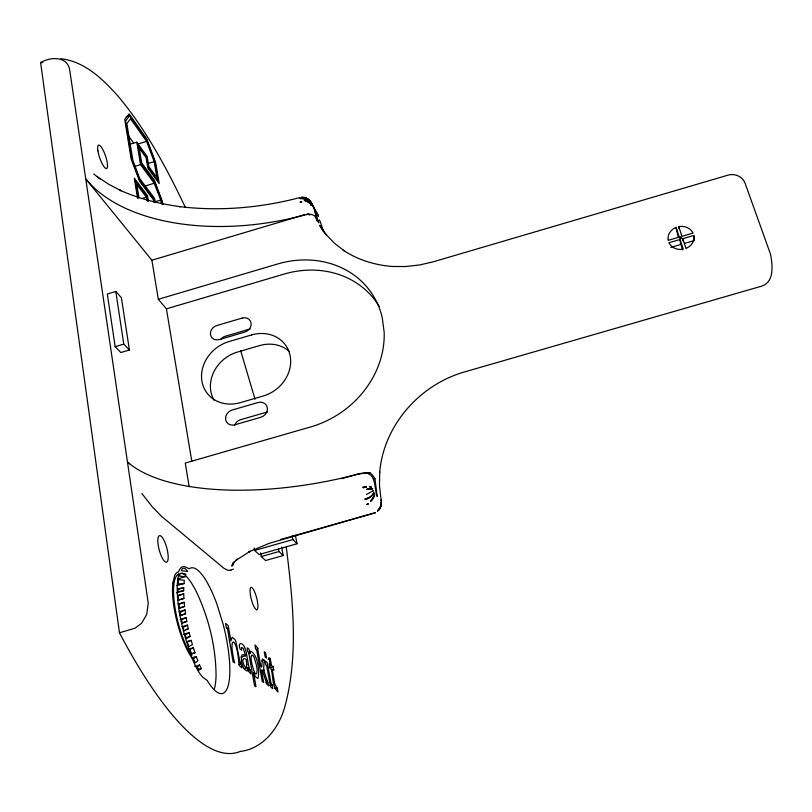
<?xml version="1.0" encoding="UTF-8"?>
<svg xmlns="http://www.w3.org/2000/svg" width="812" height="812" viewBox="0 0 812 812"><rect width="100%" height="100%" fill="white"/><g stroke="black" fill="none" stroke-linecap="round" stroke-linejoin="round"><path stroke-width="1.22" d="M248.624 652.472L247.731 651.711L247.071 647.935C250.532 647.874 249.629 657.131 250.685 651.173C257.79 654.472 259.901 671.341 257.932 678.527L255.394 676.711L253.567 672.823L256.013 686.739L254.542 685.775L248.756 652.807M263.616 670.144L264.133 660.186L262.438 658.958L261.697 667.017L260.855 666.449L257.465 647.712L254.968 644.982L255.618 648.676L256.805 650.544L262.256 681.522L263.677 682.486L261.505 670.164L262.926 671.828L266.722 683.978L268.813 685.947L263.616 669.636L263.849 670.651M301.242 198.24L306.743 199.133L310.692 202.878L307.951 199.925L305.434 198.676L299.851 198.493L305.444 198.595L309.94 201.802M245.6 655.791L243.955 654.787L241.935 654.908C240.646 660.034 241.885 668.56 246.909 671.037L247.761 668.012L248.137 670.032A2.426 0.609 76.3 0 0 248.411 671.138L250.979 673.93L250.319 670.103L249.132 668.479L246.3 652.726A9.856 2.466 76.1 0 0 245.062 648.534C243.417 642.363 237.002 641.318 240.139 649.164L241.661 650.239L241.448 647.448L243.265 648.311L245.6 655.791L240.809 657.121M183.674 590.73L178.041 591.664L178.031 588.781L183.735 587.756L183.674 590.73L176.448 592.78M183.999 583.564L184.375 580.357L178.721 579.524L178.214 583.99L183.999 583.564L176.803 585.604M374.454 495.29L374.586 493.929C374.941 498.081 365.704 507.094 374.007 496.457C375.57 493.341 371.987 501.024 370.455 501.166M232.892 563.406L232.648 565.68L233.227 562.817M381.102 505.703L379.793 508.586L377.458 511.022L380.574 507.246L381.285 502.415L381.346 504.039M379.783 508.667L377.478 510.921M379.397 509.327L380.808 506.18L381.072 502.75L380.239 507.815L378.311 510.657L381.112 505.632M680.02 237.875C683.044 235.186 681.095 241.367 679.512 237.226L680.415 237.216M381.132 504.161L381.315 501.491M185.146 576.743L185.836 574.064L180.396 573.292L179.432 576.104L185.146 576.743L177.99 578.773M373.703 493.483L373.977 492.458L372.444 495.361L369.196 497.959L364.781 499.289L370.353 496.934L373.652 493.351L371.52 496.274L366.425 499.319M319.441 219.971L319.157 220.691M257.648 648.382L257.465 647.712M682.425 249.903L680.923 243.59M380.199 507.815L381.092 504.475M369.399 472.878L367.734 473.355C370.262 470.879 373.926 476.979 374.931 478.684L377.204 496.457C374.261 489.423 376.413 476.715 367.734 473.355A10.038 3.634 -12.5 0 0 358.64 473.964L353.849 475.213A206.329 84.255 -11.8 0 1 127.809 462.251L129.575 463.784M670.753 247.406L680.639 244.524L681.055 243.681M232.76 564.035L231.714 566.055L234.303 561.853L232.942 563.569L237.398 559.113L235.835 560.432L250.147 551.246L248.746 551.957L269.29 543.309L375.54 512.666L280.516 539.533M369.267 472.838L367.734 473.355L368.151 472.655M230.811 570.156L227.908 570.298L224.041 568.359L161.405 516.219L152.159 506.668L141.877 493.483M372.941 491.23L373.358 490.641L366.506 494.488M162.045 203.812L161.415 200.097L154.371 181.411L141.034 163.253L138.101 145.561L146.637 157.386L148.393 167.769L158.157 181.046L154.808 161.405L146.779 139.989L129.666 115.832L125.576 120.968L131.909 159.69L139.948 180.853L154.138 199.752L154.534 202.086M367.734 473.355L368.293 472.685M310.062 214.246L309.149 214.815L311.361 214.409L314.579 215.769L318.862 222.924L314.254 208.633L311.453 203.152M199.579 665.008L197.235 666.926L199.072 670.103L201.203 668.57L199.579 665.008L194.697 666.378M196.301 656.532L193.459 658.654L195.266 662.846L197.925 660.714L196.301 656.532L191.784 657.791M309.869 214.226L303.861 214.957L151.885 260.216L86.001 179.168A188.861 107.894 -10.3 0 0 298.674 216.499L303.099 215.342A9.287 4.75 -11.5 0 1 304.642 215.007M190.15 636.415L186.283 638.719L185.166 634.913L189.216 632.67L190.15 636.415L186.76 637.369M304.287 197.397L308.154 199.173L310.834 202.482L306.966 198.382L301.465 197.255L304.317 197.387M308.661 214.206L306.804 214.338M185.034 609.974L180.122 612.502L180.68 615.669L185.572 613.75L185.034 609.974L178.955 611.69M188.323 628.813L184.07 630.904L183.157 627.27L187.542 625.118A8.496 2.375 76 0 0 188.323 628.813L186.07 629.442M193.388 647.824L189.906 649.468L191.693 654.066L194.981 652.746L193.388 647.824L188.861 649.082M186.202 617.658L181.472 619.759L182.243 623.372L186.801 621.353L186.202 617.658L180.102 619.373M360.193 473.406L358.64 473.964L368.009 472.645M676.041 227.431L675.259 227.776A13.043 11.52 -8.7 0 0 668.073 239.591L668.195 240.332L679.248 237.104L676.041 227.431L678.264 237.337M191.196 640.363L187.318 642.018L188.851 646.555L192.403 644.596L191.196 640.363L186.679 641.622M230.973 570.125L233.45 569.08M366.699 489.595L372.809 488.672L366.638 489.321L372.251 488.773M184.192 602.311L178.965 604.331L179.472 608.289L184.608 606.442L184.192 602.311L178.132 604.016M370.221 473.132L368.76 473.65L370.333 473.173M183.908 598.434L178.518 600.098L178.193 595.511L183.715 593.917L183.908 598.434L177.858 600.139M40.6 62.524C50.598 56.688 68.137 55.795 69.842 70.959L148.281 603.286L146.698 614.481L141.542 623.332L135.015 628.204L119.476 632.781L40.6 62.524A359.198 97.765 73.5 0 1 42.843 62.565M126.104 116.918L129.666 115.832M129.676 144.333L136.802 142.181L147.185 156.574L148.89 166.683L156.939 177.747L154.189 161.639L146.596 141.4L130.549 118.785L126.834 123.515L132.894 160.532L139.776 178.66L154.615 198.463L155.214 202.046M137.35 144.201L146.596 141.4M134.548 166.46L140.527 164.653L154.219 183.248L160.746 200.056L161.375 203.792M148.434 163.374L154.189 161.639M143.683 186.425L154.219 183.248M141.562 198.615L146.383 197.164L146.962 200.655M154.909 201.802L160.746 200.056M115.791 291.478L107.316 293.995L115.162 346.653L120.866 352.53L129.412 350.013L121.404 297.73L115.791 291.478L123.779 344.115L129.412 350.013M151.885 260.216L158.32 299.293L277.501 264.022A93.177 81.738 -33.8 0 1 382.229 317.573L384.157 332.118A93.177 81.738 -33.8 0 1 310.651 426.929L185.258 463.063L189.166 486.764M158.32 299.293L166.409 308.844L284.068 274.091A91.908 80.906 -33.9 0 1 379.184 306.428M115.162 346.653L123.779 344.115M250.258 328.931L225.34 336.239A7.947 6.872 -36.2 0 0 220.834 339.264M680.03 239.489L668.976 242.717L669.321 243.397A13.043 11.52 -8.7 0 0 682.415 249.375L683.268 249.233L680.03 239.489L680.639 244.524M682.75 238.698L693.824 235.47L693.945 236.211A13.043 11.52 -8.7 0 1 686.769 248.107L685.988 248.442L682.75 238.698L683.044 241.215M684.445 243.407L694.341 240.525M341.7 478.674L359.462 473.609M373.418 479.11L374.931 478.684M254.592 550.445L292.888 539.584L297.03 543.776L259.048 554.525L254.592 550.445L254.146 547.988M261.251 556.545L278.963 551.531L283.165 555.55L265.595 560.524L261.251 556.545L260.591 552.901M178.924 589.116L183.735 587.756M177.676 595.622L183.715 593.917M178.528 608.158L184.608 606.442M179.482 615.466L185.572 613.75M181.908 622.723L186.801 621.353M181.898 626.702L187.542 625.118M183.573 634.253L189.216 632.67M244.148 668.763L247.741 667.758M191.591 653.69L194.981 652.746M198.757 669.25L201.203 668.57M238.819 664.612L241.245 663.942L241.915 667.819L239.489 665.688A2.203 0.558 76.2 0 1 239.195 664.906L238.779 663.049C237.074 636.141 227.39 633.908 234.658 662.937L233.064 661.861L227.533 629.107L226.274 627.3L225.614 623.433L227.908 625.362A2.395 0.619 75.9 0 1 228.284 626.184L230.902 640.912L232.1 637.268L234.912 639.501A6.689 1.705 76 0 1 236.008 641.937L240.088 662.531L241.245 663.942M261.84 660.826L264.133 660.186M267.99 659.212L270.254 658.583L271.482 665.454L273.268 666.743L273.918 670.347L272.132 669.078L274.243 680.862C274.111 685.247 278.08 687.805 277.917 691.997C271.502 686.262 273.593 675.381 270.772 668.103L269.787 667.403L269.137 663.78L270.152 664.5L268.924 657.618L270.254 658.583M247.924 670.773L250.319 670.103M269.219 666.084L271.482 665.454M268.752 667.992L273.268 666.743M261.19 670.539L263.555 670.032M265.839 682.882L268.153 682.242M269.878 685.602L272.172 684.973L272.832 688.647L271.096 687.419L270.294 685.643L266.762 666.084L265.646 664.46L264.996 660.806L267.006 662.501A2.304 0.548 76.1 0 1 267.239 662.988L271.117 683.602L272.172 684.973M274.913 688.515L277.186 687.886M300.105 197.509C260.855 207.882 219.676 211.496 179.31 206.583L180.305 206.684C159.487 203.893 138.903 198.757 119.719 190.099L121.211 190.769L108.625 184.212L96.912 176.417M678.741 226.649L679.583 226.507A13.043 11.52 -8.7 0 1 692.666 232.405L693.022 233.085L681.958 236.312L678.741 226.649L678.984 228.679M306.997 214.317L308.469 214.206M304.256 200.493L308.073 201.467L310.752 203.832C303.089 198.778 302.693 199.072 310.042 203.03M680.283 237.327L679.512 237.226L680.04 237.723M60.839 58.738C84.884 61.397 103.368 79.596 118.613 96.821C146.292 130.062 166.896 168.51 185.359 207.436M306.286 198.209L304.906 197.793M680.182 237.449L679.512 237.226L680.101 237.581M305.657 197.793L310.093 201.254M307.494 198.707L309.676 200.432M93.796 173.981L99.917 178.995M227.055 627.889L227.533 629.107M310.874 202.066L317.309 213.515M146.383 197.164L136.822 184.547L139.014 197.935M127.616 134.67L133.554 142.851M257.556 647.996L257.749 648.869M323.247 231.481L319.705 225.279L326.495 234.983L325.967 234.333L334.25 243.062L343.912 250.624L343.253 250.238C357.838 259.85 374.9 265.128 392.267 266.468L405.675 266.539L419.652 264.956L433.496 261.738L728.019 175.148C734.687 173.057 742.655 176.58 745.091 183.238L770.517 254.207C772.516 264.996 774.739 282.109 761.341 286.25L464.738 371.876C419.804 384.543 383.619 425.315 379.691 472.31L379.742 471.792L379.458 485.414L381.031 499.268M323.704 231.45L324.78 233.531M311.392 203.03L314.254 208.633L316.934 220.894M266.833 680.365L267.371 681.633M248.573 652.381L248.807 652.949M256.328 649.204L256.754 650.321M239.966 661.983L240.484 663.404M249.071 668.185L249.578 669.585M250.187 653.284L250.167 653.569M319.837 220.62L323.562 231.41M248.523 652.31L248.959 653.63M250.218 653L249.873 651.955L250.167 653.467M240.606 350.479L255.029 399.25M247.751 668.256L248.056 669.585M295.385 535.25L297.03 543.776M292.178 535.91L292.888 539.584M281.581 547.126L283.165 555.55M278.506 549.105L278.963 551.531M162.816 204.624L162.187 200.97L154.361 180.173L141.633 162.816L139.156 147.936L146.069 157.498L147.835 167.993L159.223 183.583L155.62 162.542L146.657 138.629L129.149 113.883L124.723 119.425L131.219 159.233L139.623 181.35L153.529 199.843L153.945 202.34M148.413 201.203L147.49 195.621L134.305 178.163L137.573 198.189M166.409 308.844L191.784 461.186M147.743 201.183L146.911 196.21L135.381 180.954L138.172 198.057M136.802 142.181L140.527 164.653M286.321 547.41C292.746 599.814 298.826 654.289 285.042 706.044C279.277 727.572 263.616 748.664 240.068 751.496A359.198 97.765 73.5 0 1 119.476 632.781M263.616 669.636L263.707 670.326M253.669 673.087L253.76 673.838M693.824 235.47L694.24 239.51M267.483 412.029A8.171 7.237 -38.4 0 0 266.194 412.303L240.626 419.702A8.181 7.206 -39.6 0 0 234.648 425.255M214.053 400.235A34.256 29.942 -37.4 0 1 237.469 352.053L259.525 345.607A34.236 30.044 -36.3 0 1 289.519 351.616M182.162 572.967A64.686 18.067 76 0 1 183.938 574.196M184.852 574.967A64.686 18.067 76 0 1 196.23 591.41C208.603 617.546 215.799 646.423 216.063 675.401A64.686 18.067 76 0 1 214.439 688.769M375.114 494.873L375.114 494.873M246.797 664.51L246.472 666.977A7.369 1.857 76.2 0 1 245.65 667.332C243.062 665.708 240.839 655.487 246.259 659.527L246.797 664.51M172.763 583.219L172.459 588.913A47.817 13.337 75.8 0 0 192.16 658.248A44.548 12.302 76.1 0 0 199.904 673.706L202.482 677.046L207.233 680.486A64.716 17.488 76 0 0 228.202 685.632A64.716 17.488 76 0 0 223.067 623.971L217.017 604.422A64.716 17.488 76 0 0 189.277 568.765L184.141 566.421A55.734 15.326 75.9 0 0 178.549 571.8L176.498 572.785L174.824 575.058L172.763 583.219M251.294 656.411C249.771 659.121 256.592 683.734 257.13 669.91A14.525 3.583 76.2 0 0 256.318 664.652L254.227 657.618A7.135 1.756 76.1 0 0 253.06 655.609L251.801 655.081L251.294 656.411M364.842 486.682L364.689 487.535L364.842 486.682M366.466 486.51L366.161 487.322L366.466 486.51M158.472 536.62L158.431 536.691A13.753 3.928 75.1 0 0 160.837 554.9A13.753 3.928 75.1 0 0 167.84 560.473A13.753 3.928 75.1 0 0 164.603 541.594L163.73 539.787A13.753 3.928 75.1 0 0 158.929 535.961L158.472 536.62M368.303 503.927L366.78 504.364L368.303 503.927M242.118 318.091L216.814 325.531A8.079 6.953 -36 0 0 210.491 334.777A8.079 6.953 -36 0 0 219.352 339.558L244.767 332.098A8.069 6.973 -34.9 0 0 251.06 322.861A8.069 6.973 -34.9 0 0 242.118 318.091M251.466 334.97L229.085 341.527A34.794 30.298 -37.2 0 0 202.005 381.62A34.794 30.298 -37.2 0 0 240.322 402.64L263.139 396.023A34.784 30.399 -36.1 0 0 290.168 355.91A34.784 30.399 -36.1 0 0 251.466 334.97M258.094 402.508L232.12 410.04A8.303 7.288 -39.4 0 0 225.665 419.682A8.303 7.288 -39.4 0 0 234.79 424.798L260.885 417.256A8.303 7.328 -38.2 0 0 267.31 407.614A8.303 7.328 -38.2 0 0 258.094 402.508M301.699 202.005L300.298 202.147L301.699 202.005M363.177 486.956L363.187 487.829L363.177 486.956M369.927 486.571L369.389 486.52L370.059 487.17L369.927 486.571M187.552 571.455L181.441 570.684A19.762 5.451 75.5 0 1 187.552 571.455M370.972 486.764L371.084 487.291L370.972 486.764M256.501 609.761L255.313 608.797A11.581 2.751 75.5 0 1 250.553 595.734A11.581 2.751 75.5 0 1 251.507 587.37L252.705 588.365A11.581 2.751 75.5 0 1 257.414 601.367A11.581 2.751 75.5 0 1 256.501 609.761M266.488 657.801L265.128 656.817L264.245 651.792L265.595 652.787L266.488 657.801M311.006 205.233L310.864 204.522L311.006 205.233M318.446 216.144L318.03 215.576L318.446 216.144M310.509 201.498L309.636 200.391L311.158 202.695L310.509 201.498M317.847 214.642L317.279 213.678L317.847 214.642M381.183 501.116L381.153 500.06L381.183 501.116M97.907 150.839A12.383 3.055 71.1 0 0 106.301 168.581A12.383 3.055 71.1 0 0 103.54 151.042A12.383 3.055 71.1 0 0 97.907 150.839M178.894 573.993A59.327 16.281 75.9 0 0 191.794 655.903A45.868 12.779 75.9 0 1 174.986 607.599A45.868 12.779 75.9 0 1 178.894 573.993"/></g></svg>
